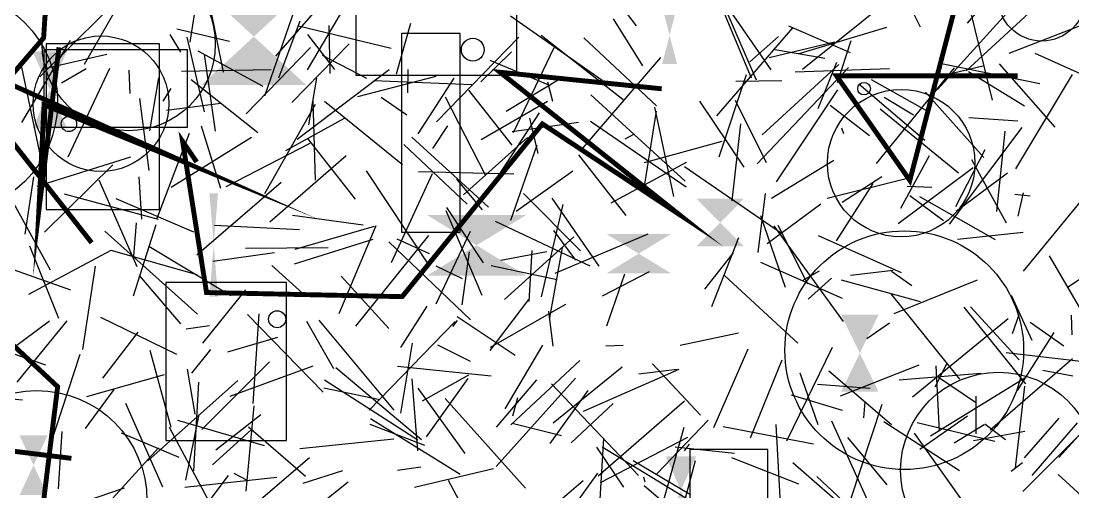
# Model space of a CAD drawing. Extents: x 39652501 to 39653363, y 39457785 to 39458687.
# Drawn here: x 39653177.4 to 39653284.6, y 39458499 to 39458547 of the extents above; entities that cross this region are included whole.
import ezdxf

# ---------------------------------------------------------------- set-up
doc = ezdxf.new("R2010")
doc.units = 0
doc.layers.get('0').update_dxf_attribs({"linetype": 'CONTINUOUS'})

msp = doc.modelspace()

# ---------------------------------------------------------------- linework, layer by layer
for p, q in [((39653269.1175, 39458546.3555), (39653264.1797, 39458556.3212)), ((39653273.8882, 39458546.7672), (39653281.899, 39458556.0396)), ((39653240.1555, 39458546.4972), (39653233.4555, 39458555.2057)), ((39653195.8556, 39458552.8708), (39653194.5966, 39458544.819)), ((39653183.8574, 39458542.5752), (39653189.1571, 39458551.8075)), ((39653247.4749, 39458551.2509), (39653253.8585, 39458541.9841)), ((39653251.872, 39458541.1326), (39653248.0911, 39458550.2083)), ((39653257.0814, 39458542.0711), (39653266.6175, 39458549.743)), ((39653273.7579, 39458541.8784), (39653282.447, 39458549.9138)), ((39653196.6049, 39458548.6684), (39653198.0179, 39458541.7461)), ((39653205.577, 39458549.0369), (39653202.2226, 39458539.308)), ((39653208.1623, 39458548.8831), (39653203.3409, 39458543.3864)), ((39653206.6204, 39458541.9859), (39653210.2999, 39458548.2569)), ((39653279.1999, 39458549.2372), (39653270.8271, 39458539.9886)), ((39653179.3122, 39458541.2795), (39653185.7759, 39458547.6856)), ((39653227.3125, 39458547.5088), (39653236.6501, 39458540.9583)), ((39653240.7808, 39458542.4135), (39653237.7983, 39458547.207)), ((39653252.3925, 39458540.9371), (39653249.4835, 39458547.5871)), ((39653274.2198, 39458547.9206), (39653276.4131, 39458538.9077)), ((39653278.1445, 39458543.7009), (39653287.8051, 39458547.4612)), ((39653198.6571, 39458544.8958), (39653193.2784, 39458546.1299)), ((39653205.8217, 39458546.9616), (39653203.6638, 39458541.1406)), ((39653205.6943, 39458546.4827), (39653215.1256, 39458544.2125)), ((39653208.9341, 39458541.6066), (39653208.8124, 39458546.5183)), ((39653217.1022, 39458546.7204), (39653215.6623, 39458541.5414)), ((39653256.0529, 39458546.2766), (39653248.2979, 39458537.301)), ((39653261.9559, 39458543.739), (39653255.6828, 39458546.4409)), ((39653256.7484, 39458543.6735), (39653265.6717, 39458546.3433)), ((39653193.6952, 39458543.8117), (39653192.5943, 39458545.5918)), ((39653196.0973, 39458537.7045), (39653194.33, 39458545.3361)), ((39653206.6079, 39458545.6126), (39653209.3723, 39458542.0421)), ((39653219.7716, 39458536.704), (39653228.1456, 39458545.3398)), ((39653238.7795, 39458538.9366), (39653230.4153, 39458545.4935)), ((39653242.1919, 39458538.3128), (39653234.791, 39458545.2715)), ((39653251.7009, 39458542.8058), (39653254.6279, 39458545.3854)), ((39653182.4098, 39458544.9708), (39653177.4482, 39458536.6405)), ((39653206.9006, 39458544.2797), (39653200.3403, 39458537.5156)), ((39653210.8403, 39458544.6555), (39653205.0277, 39458538.677)), ((39653227.6085, 39458535.612), (39653231.771, 39458544.2825)), ((39653253.6662, 39458543.2457), (39653260.3532, 39458544.8346)), ((39653259.3615, 39458543.1565), (39653254.0714, 39458544.0826)), ((39653261.9885, 39458544.9382), (39653260.6245, 39458540.6861)), ((39653186.1509, 39458543.5708), (39653179.9369, 39458542.1226)), ((39653195.4153, 39458543.9383), (39653202.0511, 39458540.3197)), ((39653196.0795, 39458543.581), (39653197.1963, 39458535.7325)), ((39653212.6705, 39458541.1245), (39653208.1534, 39458543.4498)), ((39653227.3966, 39458543.8472), (39653224.2967, 39458540.7625)), ((39653231.3694, 39458540.3699), (39653225.2154, 39458542.9568)), ((39653242.5817, 39458543.2415), (39653234.4671, 39458533.8041)), ((39653288.1947, 39458540.3309), (39653280.8004, 39458543.6712)), ((39653179.4136, 39458533.0732), (39653177.4976, 39458542.2552)), ((39653184.0353, 39458542.0973), (39653181.5395, 39458540.635)), ((39653186.4052, 39458542.14), (39653182.186, 39458533.0901)), ((39653188.5161, 39458539.5707), (39653188.4106, 39458541.9597)), ((39653193.7639, 39458541.8472), (39653202.9122, 39458542.0172)), ((39653205.5405, 39458534.9301), (39653214.9435, 39458542.0372)), ((39653216.8475, 39458542.0421), (39653216.817, 39458539.6347)), ((39653252.4502, 39458532.4025), (39653261.7677, 39458542.2283)), ((39653252.9476, 39458535.3727), (39653260.7953, 39458542.5473)), ((39653265.945, 39458542.1014), (39653256.3286, 39458541.7747)), ((39653260.539, 39458542.7404), (39653258.6314, 39458538.0315)), ((39653264.6319, 39458532.4376), (39653272.5728, 39458542.2102)), ((39653275.4761, 39458542.3721), (39653270.6446, 39458541.2214)), ((39653281.2714, 39458540.5529), (39653271.4217, 39458542.5581)), ((39653279.7118, 39458538.2922), (39653273.9908, 39458541.8081)), ((39653282.8464, 39458536.1558), (39653277.1562, 39458542.6196)), ((39653191.4233, 39458541.1659), (39653190.4914, 39458535.7882)), ((39653201.5437, 39458535.556), (39653194.7488, 39458540.9887)), ((39653206.7276, 39458536.3987), (39653207.5676, 39458541.1378)), ((39653219.7019, 39458541.3325), (39653211.7109, 39458539.238)), ((39653213.3794, 39458540.9119), (39653223.3657, 39458540.5011)), ((39653221.534, 39458541.1548), (39653217.8645, 39458535.4815)), ((39653226.8568, 39458537.7931), (39653232.2633, 39458541.0465)), ((39653231.6375, 39458538.7575), (39653231.1052, 39458540.7548)), ((39653248.5827, 39458533.1401), (39653251.3703, 39458541.5282)), ((39653254.9773, 39458540.875), (39653250.2871, 39458540.8105)), ((39653269.9812, 39458537.6693), (39653264.1028, 39458540.9887)), ((39653278.8361, 39458531.9108), (39653284.6104, 39458541.5284)), ((39653191.8837, 39458538.8022), (39653192.7192, 39458540.0992)), ((39653227.4725, 39458534.305), (39653223.0544, 39458539.9296)), ((39653254.4078, 39458530.5905), (39653260.6879, 39458539.946)), ((39653269.5612, 39458534.8028), (39653262.8277, 39458540.5367)), ((39653269.6198, 39458539.7266), (39653275.5607, 39458533.0731)), ((39653189.4667, 39458539.0738), (39653190.4318, 39458531.7301)), ((39653207.1371, 39458538.8042), (39653207.4053, 39458530.7448)), ((39653216.2881, 39458532.3103), (39653208.3405, 39458538.7601)), ((39653216.7485, 39458537.3877), (39653214.1061, 39458539.1721)), ((39653220.6415, 39458539.2262), (39653224.7237, 39458531.2914)), ((39653231.092, 39458538.7655), (39653224.3199, 39458534.8454)), ((39653235.4911, 39458539.4417), (39653245.1182, 39458530.6413)), ((39653251.1338, 39458532.0624), (39653246.6026, 39458538.7962)), ((39653253.3913, 39458532.5013), (39653250.2374, 39458538.8806)), ((39653268.3918, 39458537.379), (39653265.3876, 39458539.1744)), ((39653197.7747, 39458538.5594), (39653192.235, 39458537.8625)), ((39653202.2708, 39458529.375), (39653207.4095, 39458538.4988)), ((39653230.2279, 39458537.6222), (39653226.0316, 39458531.1882)), ((39653240.8486, 39458529.4711), (39653242.1799, 39458537.7708)), ((39653241.9718, 39458538.1871), (39653243.9153, 39458529.0807)), ((39653263.9158, 39458535.2672), (39653259.8953, 39458538.3497)), ((39653272.9812, 39458531.4702), (39653264.9833, 39458537.9789)), ((39653210.3346, 39458537.0449), (39653204.3677, 39458533.7377)), ((39653234.2266, 39458536.6292), (39653227.4853, 39458535.6569)), ((39653229.2503, 39458537.0586), (39653230.102, 39458533.4501)), ((39653235.4661, 39458536.7738), (39653245.2127, 39458530.0771)), ((39653250.7599, 39458536.5063), (39653249.8767, 39458528.6489)), ((39653274.0424, 39458537.1452), (39653279.0387, 39458536.7839)), ((39653194.5569, 39458535.4926), (39653191.2584, 39458526.8391)), ((39653195.7542, 39458536.2737), (39653197.7489, 39458529.9128)), ((39653219.3703, 39458533.9783), (39653220.9152, 39458536.2857)), ((39653239.9018, 39458535.4345), (39653238.9582, 39458534.925)), ((39653261.2979, 39458535.4619), (39653261.0916, 39458536.043)), ((39653272.0474, 39458526.2741), (39653279.4662, 39458536.102)), ((39653276.8718, 39458527.5668), (39653277.7456, 39458535.7388)), ((39653192.696, 39458530.0163), (39653200.9123, 39458535.1404)), ((39653206.8415, 39458534.487), (39653198.2673, 39458530.0568)), ((39653211.5141, 39458528.8206), (39653206.6489, 39458535.0059)), ((39653216.4135, 39458534.3966), (39653222.8759, 39458528.2848)), ((39653217.2474, 39458535.1218), (39653225.0527, 39458527.989)), ((39653229.0268, 39458535.0951), (39653222.5104, 39458529.2403)), ((39653227.3437, 39458526.6604), (39653230.0341, 39458534.3354)), ((39653248.8537, 39458534.6976), (39653240.9176, 39458532.507)), ((39653239.114, 39458527.1375), (39653234.255, 39458533.3237)), ((39653267.1167, 39458527.9048), (39653270.0358, 39458533.2608)), ((39653272.6938, 39458528.073), (39653275.7089, 39458533.8606)), ((39653179.046, 39458530.123), (39653188.5821, 39458533.1396)), ((39653186.7748, 39458532.3214), (39653179.7975, 39458525.4576)), ((39653210.5495, 39458533.2197), (39653202.7558, 39458526.4555)), ((39653237.5813, 39458528.4177), (39653245.2449, 39458532.575)), ((39653253.9166, 39458528.9074), (39653260.2649, 39458532.7764)), ((39653277.8782, 39458526.3436), (39653274.3298, 39458532.8311)), ((39653189.7325, 39458526.7589), (39653189.4411, 39458531.1013)), ((39653212.5835, 39458531.695), (39653218.799, 39458522.3301)), ((39653215.1648, 39458522.3541), (39653219.3487, 39458531.4333)), ((39653227.6374, 39458531.3447), (39653217.9131, 39458531.6031)), ((39653227.8844, 39458527.5703), (39653233.6718, 39458531.6942)), ((39653254.9355, 39458525.2976), (39653245.0329, 39458532.1003)), ((39653261.1201, 39458528.4988), (39653265.1714, 39458531.1145)), ((39653266.8197, 39458526.3434), (39653274.4661, 39458532.0413)), ((39653272.7419, 39458527.5751), (39653277.9793, 39458531.4847)), ((39653175.4855, 39458530.4944), (39653180.3644, 39458521.6153)), ((39653178.6643, 39458531.0748), (39653177.7947, 39458525.244)), ((39653189.2384, 39458521.906), (39653185.3606, 39458530.7509)), ((39653203.9078, 39458530.4993), (39653195.3366, 39458523.0989)), ((39653224.4355, 39458527.7292), (39653221.8363, 39458530.8304)), ((39653259.5855, 39458528.906), (39653267.6459, 39458530.9287)), ((39653264.2595, 39458530.4053), (39653260.5096, 39458524.544)), ((39653270.2681, 39458529.9968), (39653267.7558, 39458530.1005)), ((39653287.4122, 39458531.0242), (39653279.5596, 39458521.4755)), ((39653191.4209, 39458526.7428), (39653181.842, 39458529.311)), ((39653234.4511, 39458523.5271), (39653228.6308, 39458529.3749)), ((39653252.543, 39458523.3682), (39653253.3111, 39458529.3731)), ((39653271.4418, 39458526.5945), (39653268.0287, 39458529.1583)), ((39653276.7637, 39458524.6565), (39653269.0542, 39458529.03)), ((39653278.7068, 39458529.3187), (39653280.3005, 39458529.1464)), ((39653279.5633, 39458529.4504), (39653279.04, 39458527.0889)), ((39653187.0655, 39458528.8753), (39653194.9938, 39458525.4772)), ((39653220.7914, 39458527.95), (39653224.518, 39458522.3065)), ((39653232.6536, 39458528.2574), (39653230.4468, 39458518.8473)), ((39653236.3423, 39458521.9805), (39653231.5507, 39458528.9257)), ((39653253.4797, 39458524.293), (39653258.9479, 39458528.3299)), ((39653205.068, 39458527.1868), (39653212.2836, 39458526.1814)), ((39653220.702, 39458527.6606), (39653224.3838, 39458519.0293)), ((39653252.8025, 39458527.1286), (39653255.3041, 39458519.8304)), ((39653191.1445, 39458526.1951), (39653188.8323, 39458518.9264)), ((39653189.124, 39458526.3898), (39653188.8588, 39458523.0104)), ((39653197.1124, 39458526.1478), (39653205.7858, 39458525.7017)), ((39653213.4183, 39458526.0359), (39653205.3237, 39458523.6602)), ((39653213.5673, 39458526.1047), (39653209.7952, 39458517.1166)), ((39653235.4137, 39458521.9756), (39653225.7775, 39458526.5387)), ((39653254.1521, 39458526.0958), (39653261.213, 39458516.3292)), ((39653254.5673, 39458526.1597), (39653257.5716, 39458520.1801)), ((39653293.6257, 39458526.2377), (39653284.0712, 39458519.7598)), ((39653185.9596, 39458525.536), (39653195.384, 39458517.0673)), ((39653213.276, 39458524.682), (39653205.2589, 39458522.1747)), ((39653211.5299, 39458515.8702), (39653218.9857, 39458525.0883)), ((39653219.0305, 39458523.2239), (39653215.7434, 39458524.73)), ((39653223.2003, 39458525.5183), (39653219.6855, 39458518.089)), ((39653233.7681, 39458524.9838), (39653226.6972, 39458518.5811)), ((39653233.982, 39458522.5823), (39653231.7121, 39458525.6055)), ((39653231.8591, 39458521.2455), (39653241.337, 39458525.2751)), ((39653247.8315, 39458517.8671), (39653250.5891, 39458524.9116)), ((39653267.1773, 39458521.2999), (39653258.7212, 39458525.066)), ((39653279.5844, 39458525.4116), (39653272.8895, 39458524.7117)), ((39653178.201, 39458519.1072), (39653186.6028, 39458523.6007)), ((39653181.24, 39458516.6346), (39653178.2858, 39458524.0024)), ((39653190.4351, 39458524.0191), (39653198.7926, 39458518.9864)), ((39653208.7284, 39458523.8452), (39653200.3039, 39458523.7774)), ((39653214.9005, 39458524.4723), (39653223.2333, 39458516.4927)), ((39653229.1989, 39458518.3563), (39653229.5275, 39458523.5714)), ((39653231.3049, 39458516.7049), (39653232.6044, 39458523.8904)), ((39653182.491, 39458519.5369), (39653172.5928, 39458523.0113)), ((39653195.3466, 39458521.0994), (39653186.6072, 39458523.5578)), ((39653203.2441, 39458523.3238), (39653196.9683, 39458522.4403)), ((39653222.3693, 39458518.0415), (39653223.1158, 39458523.4311)), ((39653226.3195, 39458522.5988), (39653231.0096, 39458523.488)), ((39653247.1144, 39458519.6401), (39653250.0258, 39458523.3242)), ((39653282.2398, 39458523.0179), (39653285.2699, 39458517.7806)), ((39653183.6916, 39458513.4747), (39653185.005, 39458521.9864)), ((39653202.9716, 39458522.0417), (39653206.4768, 39458518.8963)), ((39653219.6927, 39458521.9936), (39653222.3733, 39458520.7057)), ((39653225.3289, 39458522.0332), (39653232.0689, 39458520.6296)), ((39653261.1455, 39458518.6733), (39653252.8286, 39458522.3655)), ((39653257.0579, 39458520.5253), (39653258.8118, 39458521.4915)), ((39653261.9578, 39458521.0488), (39653266.3284, 39458521.5582)), ((39653266.144, 39458521.4626), (39653268.2287, 39458520.0061)), ((39653189.4379, 39458521.018), (39653193.6763, 39458516.1066)), ((39653214.8885, 39458515.6056), (39653210.0575, 39458520.9647)), ((39653241.4364, 39458521.3855), (39653236.6643, 39458518.9257)), ((39653237.1339, 39458515.9013), (39653238.9527, 39458521.1824)), ((39653256.6109, 39458514.118), (39653249.1159, 39458521.0381)), ((39653260.0242, 39458520.7516), (39653257.6589, 39458518.6272)), ((39653269.0954, 39458518.3335), (39653261.0367, 39458520.5508)), ((39653266.4328, 39458517.1434), (39653274.9097, 39458520.5886)), ((39653195.9416, 39458514.1173), (39653200.3258, 39458519.5723)), ((39653229.1393, 39458518.5768), (39653225.1901, 39458513.3922)), ((39653273.1302, 39458510.4562), (39653266.0977, 39458519.1492)), ((39653280.4928, 39458514.3897), (39653278.3671, 39458518.9841)), ((39653218.7661, 39458517.9011), (39653216.0901, 39458513.6884)), ((39653232.9213, 39458518.0557), (39653225.2278, 39458513.6724)), ((39653231.1781, 39458517.3744), (39653231.6372, 39458513.8342)), ((39653279.8276, 39458509.9698), (39653273.5672, 39458517.7939)), ((39653279.1653, 39458512.4402), (39653274.1936, 39458517.8351)), ((39653180.2999, 39458516.3523), (39653170.4457, 39458509.0602)), ((39653177.0206, 39458510.1527), (39653182.1038, 39458516.3868)), ((39653193.2852, 39458512.9741), (39653185.5469, 39458516.7427)), ((39653208.2017, 39458509.1119), (39653200.4876, 39458517.064)), ((39653201.6532, 39458517.1081), (39653201.0274, 39458507.9766)), ((39653206.5012, 39458516.3834), (39653209.2429, 39458511.5451)), ((39653215.445, 39458507.2855), (39653207.8009, 39458516.4564)), ((39653212.88, 39458507.3047), (39653221.6716, 39458516.3411)), ((39653221.4393, 39458515.8316), (39653221.8857, 39458516.4452)), ((39653227.7796, 39458512.8559), (39653221.877, 39458516.8194)), ((39653265.9445, 39458516.1497), (39653263.6315, 39458514.5662)), ((39653268.3019, 39458508.6576), (39653278.0438, 39458516.6551)), ((39653279.1413, 39458517.0297), (39653278.4554, 39458515.082)), ((39653283.723, 39458513.8297), (39653280.2712, 39458516.2223)), ((39653284.4598, 39458516.9745), (39653284.5339, 39458514.9851)), ((39653189.3057, 39458515.2562), (39653185.7089, 39458510.5438)), ((39653196.6207, 39458515.8753), (39653194.2539, 39458515.5592)), ((39653250.534, 39458515.1591), (39653244.6104, 39458513.8945)), ((39653279, 39458509.2914), (39653282.7387, 39458515.2224)), ((39653172.0621, 39458514.6269), (39653179.9046, 39458511.9184)), ((39653203.5555, 39458514.6905), (39653198.4431, 39458513.2107)), ((39653216.1285, 39458506.9772), (39653217.3056, 39458514.1221)), ((39653219.8778, 39458513.938), (39653223.1956, 39458512.2749)), ((39653226.7756, 39458507.4194), (39653230.5852, 39458513.9183)), ((39653183.4085, 39458512.9718), (39653180.3324, 39458503.6141)), ((39653190.5231, 39458513.4223), (39653192.6758, 39458505.5469)), ((39653194.8213, 39458511.0514), (39653196.7604, 39458513.4768)), ((39653237.0277, 39458513.864), (39653238.7767, 39458513.9107)), ((39653248.0194, 39458505.5402), (39653251.5312, 39458513.5607)), ((39653255.4877, 39458504.1618), (39653260.1241, 39458513.7113)), ((39653277.8499, 39458513.1567), (39653286.9143, 39458512.13)), ((39653195.8253, 39458505.3264), (39653202.7456, 39458512.2264)), ((39653198.7167, 39458508.7105), (39653207.183, 39458511.821)), ((39653215.7786, 39458511.7922), (39653225.343, 39458510.7953)), ((39653227.336, 39458505.8061), (39653234.3845, 39458512.3514)), ((39653241.7776, 39458512.0218), (39653246.6797, 39458506.7772)), ((39653254.9706, 39458512.3961), (39653251.7291, 39458504.4357)), ((39653268.9474, 39458511.8802), (39653260.9133, 39458508.7204)), ((39653270.6084, 39458509.6552), (39653271.8348, 39458512.0905)), ((39653270.6685, 39458511.8232), (39653270.9995, 39458505.1584)), ((39653276.2158, 39458505.2808), (39653284.5942, 39458512.576)), ((39653184.1064, 39458508.6696), (39653192.0236, 39458510.9149)), ((39653194.345, 39458511.4835), (39653195.1202, 39458506.8815)), ((39653218.2206, 39458504.2672), (39653209.4855, 39458511.5939)), ((39653218.3167, 39458508.2322), (39653223.0515, 39458510.9093)), ((39653231.6596, 39458506.0113), (39653238.6894, 39458511.7006)), ((39653234.751, 39458507.1754), (39653244.5009, 39458511.4892)), ((39653240.3804, 39458510.9803), (39653244.3024, 39458511.4759)), ((39653256.7955, 39458511.1148), (39653258.6487, 39458505.8196)), ((39653259.7556, 39458511.2942), (39653266.1476, 39458505.8228)), ((39653266.9293, 39458510.3758), (39653275.2573, 39458511.0628)), ((39653281.567, 39458511.3855), (39653284.6396, 39458510.7916)), ((39653190.3159, 39458502.1371), (39653199.5045, 39458510.3251)), ((39653195.0226, 39458501.1151), (39653195.541, 39458510.135)), ((39653208.3314, 39458510.372), (39653217.8559, 39458504.2842)), ((39653217.8563, 39458503.1548), (39653217.2859, 39458510.4973)), ((39653222.9672, 39458510.5086), (39653218.7229, 39458504.5759)), ((39653233.9281, 39458510.5398), (39653225.8452, 39458501.5356)), ((39653229.9679, 39458510.3904), (39653225.8541, 39458505.556)), ((39653231.4895, 39458509.9812), (39653240.3683, 39458500.6215)), ((39653263.9663, 39458509.507), (39653258.6135, 39458509.9125)), ((39653270.1215, 39458504.6656), (39653279.7321, 39458510.5828)), ((39653274.7206, 39458508.0825), (39653270.9298, 39458510.64)), ((39653279.7185, 39458509.7234), (39653278.7588, 39458501.4087)), ((39653177.5498, 39458508.3049), (39653169.162, 39458509.1568)), ((39653183.9675, 39458505.433), (39653186.9059, 39458509.398)), ((39653208.2641, 39458509.5808), (39653213.9698, 39458508.3904)), ((39653222.6759, 39458502.8851), (39653217.9052, 39458509.5499)), ((39653227.5326, 39458506.709), (39653228.0679, 39458508.5936)), ((39653235.1878, 39458509.3095), (39653231.3053, 39458503.9021)), ((39653255.9241, 39458508.868), (39653261.1264, 39458507.3028)), ((39653274.7432, 39458508.729), (39653274.7488, 39458504.8952)), ((39653188.058, 39458507.9909), (39653191.8365, 39458499.4697)), ((39653201.1308, 39458507.7495), (39653200.3254, 39458499.0428)), ((39653228.8504, 39458499.3327), (39653220.6395, 39458508.49)), ((39653237.7664, 39458507.9604), (39653233.5043, 39458503.9759)), ((39653236.2399, 39458500.6063), (39653245.0483, 39458508.2421)), ((39653265.1697, 39458507.8547), (39653261.9396, 39458498.0852)), ((39653263.3131, 39458506.5129), (39653263.4515, 39458508.1494)), ((39653195.5446, 39458506.845), (39653194.1593, 39458500.1632)), ((39653197.2647, 39458503.2511), (39653201.8471, 39458506.8406)), ((39653222.1612, 39458500.739), (39653213.0335, 39458506.4149)), ((39653269.0507, 39458503.3068), (39653273.894, 39458506.7102)), ((39653279.7113, 39458502.4191), (39653283.2433, 39458506.465)), ((39653196.6567, 39458497.8295), (39653192.5544, 39458505.5375)), ((39653202.2237, 39458503.6458), (39653193.3863, 39458506.2314)), ((39653200.5771, 39458505.5975), (39653206.4202, 39458500.5469)), ((39653218.5743, 39458503.6786), (39653212.9913, 39458505.8285)), ((39653227.4586, 39458505.9627), (39653232.5188, 39458504.7121)), ((39653247.47, 39458506.2826), (39653242.2277, 39458500.8108)), ((39653244.9675, 39458505.5304), (39653242.3243, 39458496.0051)), ((39653258.1907, 39458503.8424), (39653248.9728, 39458505.5829)), ((39653254.3621, 39458505.8261), (39653254.8653, 39458496.2607)), ((39653263.7341, 39458498.0342), (39653260.0494, 39458506.1601)), ((39653265.3735, 39458506.1406), (39653273.0881, 39458501.1365)), ((39653276.6959, 39458504.1144), (39653268.7525, 39458506.0118)), ((39653275.6092, 39458505.7847), (39653272.5273, 39458503.9222)), ((39653277.76, 39458504.278), (39653275.6713, 39458505.8799)), ((39653279.5215, 39458498.9909), (39653286.7102, 39458506.1768)), ((39653285.0692, 39458505.9985), (39653280.439, 39458500.6346)), ((39653283.2112, 39458502.4518), (39653286.4941, 39458506.0999)), ((39653181.573, 39458505.1109), (39653181.1813, 39458499.2674)), ((39653187.6062, 39458504.9818), (39653193.5055, 39458502.4994)), ((39653200.8775, 39458505.2762), (39653196.937, 39458501.735)), ((39653215.4085, 39458504.3403), (39653205.8285, 39458503.337)), ((39653236.7979, 39458504.4126), (39653236.299, 39458496.4673)), ((39653245.3625, 39458504.4888), (39653236.4376, 39458499.8761)), ((39653265.6931, 39458499.6674), (39653261.6828, 39458504.4935)), ((39653268.4706, 39458504.9631), (39653275.4205, 39458495.169)), ((39653279.7425, 39458505.1339), (39653274.497, 39458504.1618)), ((39653191.4324, 39458503.457), (39653186.0392, 39458497.5463)), ((39653236.0688, 39458503.5197), (39653238.8414, 39458499.436)), ((39653236.6595, 39458503.5645), (39653246.0086, 39458497.8391)), ((39653250.1567, 39458502.8831), (39653244.0929, 39458503.5261)), ((39653245.0448, 39458503.1539), (39653245.5642, 39458503.8384)), ((39653206.8016, 39458502.4203), (39653199.9403, 39458496.5481)), ((39653245.6658, 39458498.6561), (39653239.8177, 39458502.1272)), ((39653244.6387, 39458496.3854), (39653246.1609, 39458502.1663)), ((39653256.6926, 39458499.7538), (39653249.8819, 39458502.4156)), ((39653210.1722, 39458501.101), (39653206.1375, 39458499.8179)), ((39653215.7757, 39458501.1815), (39653218.1477, 39458501.5134)), ((39653217.5122, 39458499.4273), (39653225.5627, 39458501.3303)), ((39653256.0837, 39458501.9568), (39653263.4974, 39458495.5033)), ((39653278.3483, 39458501.0613), (39653279.4957, 39458501.9572)), ((39653198.5316, 39458500.6439), (39653192.0286, 39458492.033)), ((39653203.4873, 39458500.441), (39653194.1082, 39458499.4216)), ((39653200.3652, 39458500.1908), (39653199.1266, 39458500.8417)), ((39653205.1041, 39458495.4992), (39653210.7648, 39458499.9745)), ((39653220.95, 39458500.1395), (39653222.9024, 39458496.5107)), ((39653234.7101, 39458500.0956), (39653230.6704, 39458496.6069)), ((39653236.1866, 39458500.8737), (39653232.0592, 39458495.1955)), ((39653241.0355, 39458499.9654), (39653240.9042, 39458500.4741)), ((39653258.5391, 39458500.5429), (39653267.2473, 39458492.3614)), ((39653293.1191, 39458491.527), (39653283.143, 39458500.7402)), ((39653179.7995, 39458496.5706), (39653187.9413, 39458499.3751)), ((39653240.9269, 39458499.6272), (39653246.4106, 39458494.944))]:
    msp.add_line(p, q)
at = {"const_width": 0.5}
for points in [[(39653278.9981, 39458541.3796), (39653260.538, 39458541.3914), (39653268.0172, 39458530.7228), (39653272.8799, 39458549.3392), (39653259.1158, 39458553.1215), (39653247.1446, 39458551.9421), (39653239.7494, 39458571.6657), (39653224.0092, 39458568.6576)], [(39653181.2691, 39458544.2905), (39653179.2184, 39458527.634), (39653179.7492, 39458538.4249), (39653194.1294, 39458532.5593), (39653176.5634, 39458540.424), (39653174.606, 39458537.2033), (39653169.5771, 39458554.2338), (39653154.3072, 39458563.9132)], [(39653184.6042, 39458524.3621), (39653169.9196, 39458543.0205), (39653182.4546, 39458558.2597), (39653198.4453, 39458550.755), (39653180.819, 39458562.8258), (39653179.7045, 39458545.2511), (39653176.0073, 39458540.9407), (39653165.0189, 39458560.7092)], [(39653195.3111, 39458532.599), (39653193.8754, 39458534.6982), (39653196.3117, 39458519.2871), (39653216.2588, 39458518.867), (39653230.558, 39458536.4855), (39653244.3398, 39458527.3667), (39653226.2427, 39458541.7468), (39653242.7214, 39458540.061)], [(39653163.1316, 39458541.4499), (39653166.7602, 39458523.1102), (39653181.1357, 39458509.6847), (39653178.7721, 39458490.4607), (39653170.8518, 39458486.01), (39653174.8053, 39458493.9107), (39653194.5805, 39458491.1032), (39653188.9687, 39458494.8651)], [(39653166.3496, 39458518.8475), (39653167.4249, 39458513.8468), (39653149.2614, 39458498.9499), (39653132.4971, 39458495.9198), (39653144.745, 39458509.1547), (39653151.0999, 39458513.8235), (39653162.6548, 39458504.824), (39653182.539, 39458502.3789)]]:
    msp.add_lwpolyline(points, dxfattribs=at)
for centre, radius in [((39653281.4718, 39458549.4027), 4.4673), ((39653188.3776, 39458544.6135), 8.826), ((39653169.7023, 39458538.7001), 11.4289), ((39653185.5506, 39458538.5408), 6.9085), ((39653223.4637, 39458544.0465), 1.162), ((39653267.135, 39458532.4778), 7.5167), ((39653263.3549, 39458540.0727), 0.6402), ((39653182.2887, 39458536.4777), 0.7821), ((39653267.4507, 39458513.4071), 12.17), ((39653203.5132, 39458516.5672), 0.8696), ((39653277.0636, 39458501.1739), 9.9822), ((39653178.9931, 39458498.0542), 11.2505)]:
    msp.add_circle(centre, radius)
for points in [[(39653195.7811, 39458540.4347), (39653206.4917, 39458540.4347), (39653206.4917, 39458550.3285), (39653195.7811, 39458550.3285)], [(39653242.7701, 39458542.6044), (39653244.28, 39458542.6044), (39653244.28, 39458548.428), (39653242.7701, 39458548.428)], [(39653178.5831, 39458536.046), (39653182.081, 39458536.046), (39653182.081, 39458543.8803), (39653178.5831, 39458543.8803)], [(39653196.6082, 39458518.8819), (39653197.4836, 39458518.8819), (39653197.4836, 39458529.4033), (39653196.6082, 39458529.4033)], [(39653246.2637, 39458523.9877), (39653251.0978, 39458523.9877), (39653251.0978, 39458528.8478), (39653246.2637, 39458528.8478)], [(39653218.7661, 39458521.0015), (39653228.9326, 39458521.0015), (39653228.9326, 39458527.2034), (39653218.7661, 39458527.2034)], [(39653237.0897, 39458521.2456), (39653243.6679, 39458521.2456), (39653243.6679, 39458525.2597), (39653237.0897, 39458525.2597)], [(39653261.0037, 39458509.1665), (39653264.8339, 39458509.1665), (39653264.8339, 39458517.034), (39653261.0037, 39458517.034)], [(39653177.2465, 39458498.6355), (39653180.1098, 39458498.6355), (39653180.1098, 39458504.7167), (39653177.2465, 39458504.7167)], [(39653243.1459, 39458495.6277), (39653246.2101, 39458495.6277), (39653246.2101, 39458502.5727), (39653243.1459, 39458502.5727)]]:
    msp.add_solid(points)
for points in [[(39653211.5453, 39458541.4568, 19730366.2), (39653227.953, 39458541.4568, 19730366.2), (39653227.953, 39458552.8373, 19730366.2), (39653211.5453, 39458552.8373, 19730366.2)], [(39653216.1876, 39458525.451), (39653222.1727, 39458525.451), (39653222.1727, 39458545.6987), (39653216.1876, 39458545.6987)], [(39653179.7222, 39458536.1522, 19730366.2), (39653194.3905, 39458536.1522, 19730366.2), (39653194.3905, 39458544.0467, 19730366.2), (39653179.7222, 39458544.0467, 19730366.2)], [(39653179.974, 39458527.7394), (39653191.528, 39458527.7394), (39653191.528, 39458544.6379), (39653179.974, 39458544.6379)], [(39653192.1557, 39458504.2112, 19730366.2), (39653204.4633, 39458504.2112, 19730366.2), (39653204.4633, 39458520.3001, 19730366.2), (39653192.1557, 39458520.3001, 19730366.2)], [(39653245.6014, 39458491.1133, 19730366.2), (39653253.5387, 39458491.1133, 19730366.2), (39653253.5387, 39458503.2796, 19730366.2), (39653245.6014, 39458503.2796, 19730366.2)]]:
    msp.add_3dface(points)

doc.saveas('drawing.dxf')
